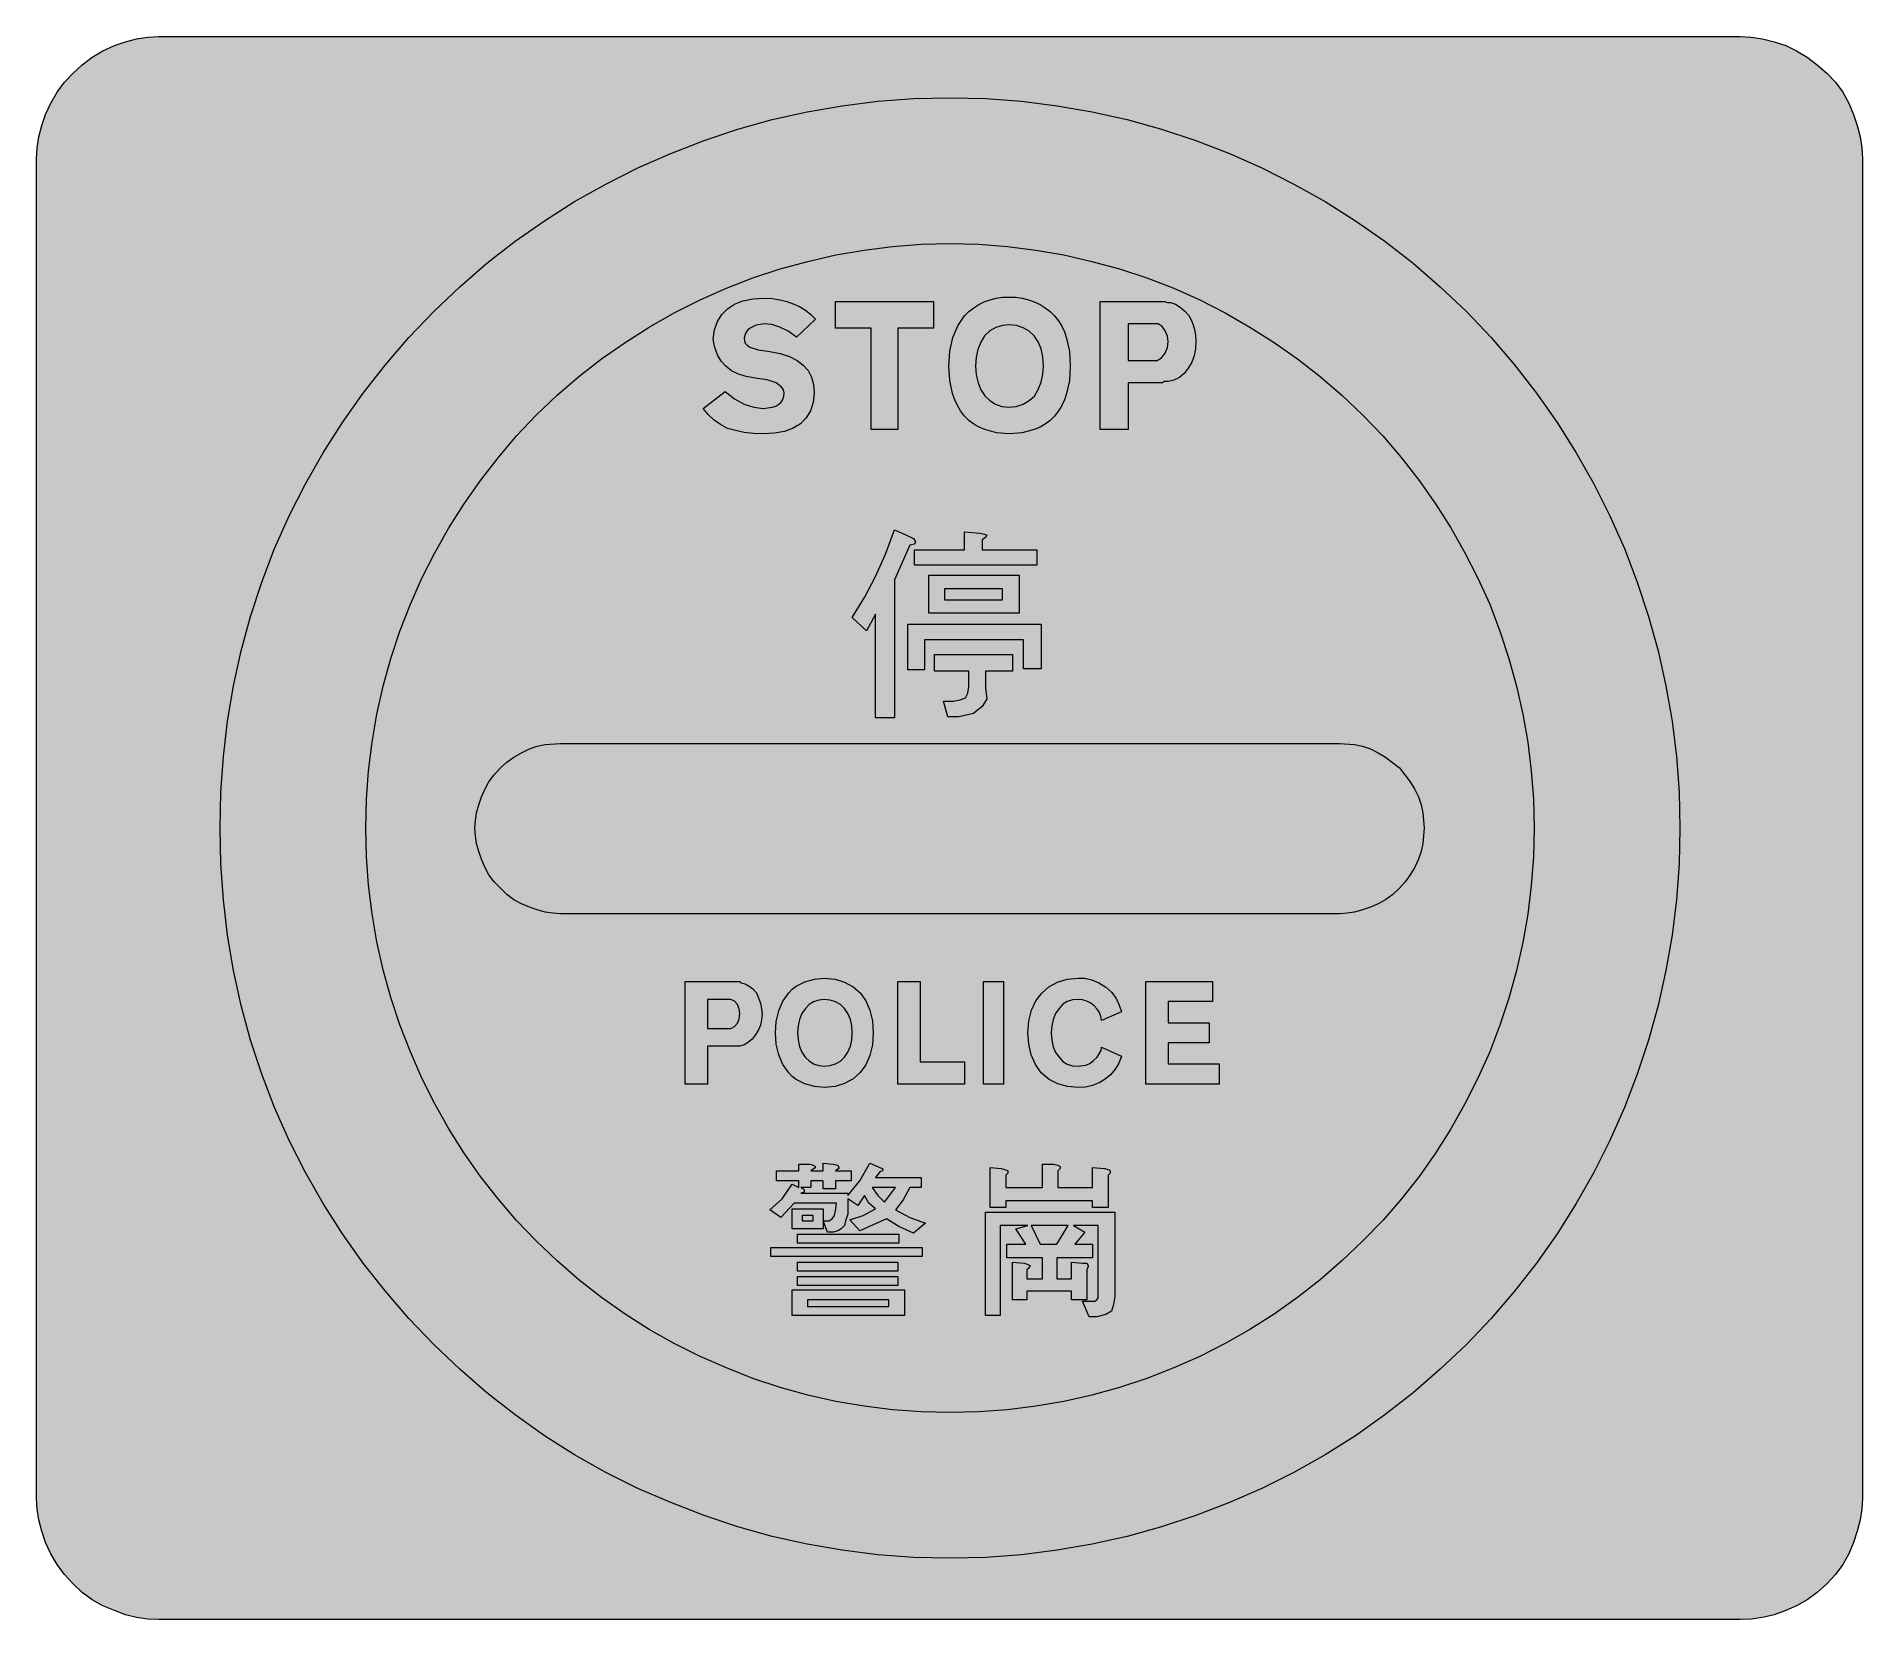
# Model space of a CAD drawing. Header units: metres. Extents: x 137 to 433, y 8 to 264.
import ezdxf

# ---------------------------------------------------------------- set-up
doc = ezdxf.new("R2010")
doc.units = ezdxf.units.M
for name, color, linetype, true_color in [('FILL_BLACK_000000', 7, 'Continuous', 0x000000), ('FILL_RED_FF0000', 7, 'Continuous', 0xff0000), ('FILL_WHITE_FFFFFF', 7, 'Continuous', 0xffffff), ('FILL_YELLOW_FFFF00', 7, 'Continuous', 0xffff00)]:
    doc.layers.add(name, color=color, linetype=linetype, true_color=true_color)

msp = doc.modelspace()

# ---------------------------------------------------------------- hatches: boundary and pattern name
at = {"layer": 'FILL_BLACK_000000', "true_color": 0x000000}
h = msp.add_hatch(color=7, dxfattribs=at)
h.dxf.hatch_style = 1
h.paths.add_polyline_path([(251.68, 214.7), (251.82, 214.31), (252.1, 213.96), (252.54, 213.66), (253.89, 213.23), (255.78, 212.94), (257.48, 212.6), (258.96, 212.13), (260.19, 211.51), (261.2, 210.76), (261.98, 209.86), (262.54, 208.81), (262.87, 207.62), (262.98, 206.28), (262.79, 204.7), (262.34, 203.34), (261.66, 202.2), (260.73, 201.26), (259.57, 200.54), (258.17, 200.03), (256.55, 199.72), (254.7, 199.62), (253.12, 199.68), (251.62, 199.87), (250.22, 200.15), (248.94, 200.52), (247.79, 201.13), (246.76, 201.87), (245.83, 202.75), (244.98, 203.76), (248.58, 206.46), (250.09, 205.28), (251.64, 204.44), (253.19, 203.93), (254.7, 203.76), (256.15, 203.93), (256.73, 204.13), (257.22, 204.41), (257.61, 204.77), (257.89, 205.2), (258.06, 205.71), (258.12, 206.28), (257.99, 206.73), (257.72, 207.15), (257.32, 207.53), (256.79, 207.86), (255.36, 208.36), (253.44, 208.62), (251.98, 208.89), (250.7, 209.3), (249.6, 209.85), (248.67, 210.56), (247.91, 211.41), (247.31, 212.42), (246.88, 213.59), (246.6, 214.92), (246.85, 216.45), (247.31, 217.78), (248, 218.93), (248.92, 219.87), (250.06, 220.61), (251.43, 221.15), (253.04, 221.47), (254.88, 221.58), (256.19, 221.52), (257.42, 221.33), (258.55, 221.05), (259.56, 220.68), (260.6, 220.21), (261.56, 219.62), (262.42, 218.93), (263.16, 218.16), (260.1, 215.28), (258.75, 216.23), (257.42, 216.9), (256.13, 217.31), (254.88, 217.44), (253.56, 217.2), (252.58, 216.74), (252.22, 216.43), (251.94, 216.05), (251.75, 215.61), (251.64, 215.1), (251.68, 214.7)])
h = msp.add_hatch(color=7, dxfattribs=at)
h.dxf.hatch_style = 1
h.paths.add_polyline_path([(296.59, 221.56), (297.61, 221.31), (298.57, 220.97), (299.49, 220.54), (300.35, 220.01), (301.14, 219.4), (301.86, 218.7), (302.49, 217.92), (303.01, 217.05), (303.45, 216.12), (303.79, 215.12), (304.24, 212.95), (304.38, 210.6), (304.24, 208.27), (303.79, 206.15), (303.45, 205.16), (303.01, 204.22), (302.49, 203.34), (301.86, 202.5), (301.14, 201.81), (300.35, 201.21), (299.49, 200.72), (298.57, 200.32), (296.59, 199.79), (294.48, 199.62), (292.47, 199.79), (290.54, 200.32), (289.64, 200.72), (288.78, 201.21), (288, 201.81), (287.28, 202.5), (286.65, 203.34), (286.13, 204.22), (285.69, 205.16), (285.34, 206.15), (284.9, 208.27), (284.76, 210.6), (284.93, 213.03), (285.41, 215.19), (286.2, 217.08), (287.28, 218.7), (287.99, 219.4), (288.76, 220.01), (289.59, 220.54), (290.47, 220.97), (291.41, 221.31), (292.39, 221.56), (293.42, 221.71), (294.48, 221.76), (295.55, 221.71), (296.59, 221.56)])
h.paths.add_polyline_path([(299.67, 213.39), (299.2, 214.53), (298.55, 215.48), (297.75, 216.24), (296.79, 216.8), (295.7, 217.14), (294.48, 217.26), (293.41, 217.16), (292.36, 216.83), (291.39, 216.27), (290.52, 215.46), (289.92, 214.45), (289.46, 213.3), (289.18, 212.02), (289.08, 210.6), (289.18, 209.18), (289.47, 207.89), (289.93, 206.75), (290.56, 205.79), (291.35, 205), (292.27, 204.42), (293.32, 204.06), (294.48, 203.94), (295.66, 204.07), (296.75, 204.44), (297.75, 205), (298.62, 205.74), (299.22, 206.78), (299.68, 207.97), (299.96, 209.26), (300.06, 210.6), (299.96, 212.07), (299.67, 213.39)], flags=16)
h = msp.add_hatch(color=7, dxfattribs=at)
h.dxf.hatch_style = 1
h.paths.add_polyline_path([(276.48, 200.34), (272.16, 200.34), (272.16, 216.72), (266.4, 216.72), (266.4, 221.04), (282.24, 221.04), (282.24, 216.72), (276.48, 216.72), (276.48, 200.34)])
h = msp.add_hatch(color=7, dxfattribs=at)
h.dxf.hatch_style = 1
h.paths.add_polyline_path([(322.18, 220.12), (322.93, 219.47), (323.64, 218.7), (324.11, 217.72), (324.45, 216.7), (324.65, 215.64), (324.72, 214.56), (324.65, 213.38), (324.43, 212.26), (324.04, 211.22), (323.46, 210.24), (322.83, 209.4), (322.04, 208.75), (321.16, 208.32), (320.22, 208.08), (320.04, 208.08), (319.5, 208.08), (319.32, 207.9), (313.74, 207.9), (313.74, 200.34), (309.24, 200.34), (309.24, 221.04), (319.68, 221.04), (320.04, 220.88), (320.4, 220.86), (320.58, 220.86), (321.39, 220.6), (322.18, 220.12)])
h.paths.add_polyline_path([(318.06, 211.5), (318.42, 211.5), (319.16, 211.95), (319.72, 212.69), (320.09, 213.6), (320.22, 214.56), (320.09, 215.41), (319.75, 216.27), (319.23, 216.99), (318.6, 217.44), (318.42, 217.44), (313.74, 217.44), (313.74, 211.5), (318.06, 211.5)], flags=16)
h = msp.add_hatch(color=7, dxfattribs=at)
h.dxf.hatch_style = 1
h.paths.add_polyline_path([(279, 182.7), (279.36, 182.16), (279.18, 181.8), (278.46, 181.62), (275.94, 176.04), (275.94, 153.72), (272.88, 153.72), (272.88, 170.46), (271.44, 167.76), (269.1, 169.92), (271.08, 173.16), (272.88, 176.58), (274.5, 180.18), (275.94, 184.14), (277.92, 183.24), (279, 182.7)])
h = msp.add_hatch(color=7, dxfattribs=at)
h.dxf.hatch_style = 1
h.paths.add_polyline_path([(289.8, 183.6), (290.52, 183.42), (290.88, 183.24), (290.7, 182.88), (290.16, 182.52), (290.16, 180.9), (298.98, 180.9), (298.98, 178.38), (279.18, 178.38), (279.18, 180.9), (287.28, 180.9), (287.28, 183.78), (289.8, 183.6)])
h = msp.add_hatch(color=7, dxfattribs=at)
h.dxf.hatch_style = 1
h.paths.add_polyline_path([(296.1, 170.64), (281.52, 170.64), (281.52, 176.76), (296.1, 176.76), (296.1, 170.64)])
h.paths.add_polyline_path([(293.4, 174.6), (284.04, 174.6), (284.04, 172.8), (293.4, 172.8), (293.4, 174.6)], flags=16)
h = msp.add_hatch(color=7, dxfattribs=at)
h.dxf.hatch_style = 1
h.paths.add_polyline_path([(299.7, 168.84), (299.7, 161.64), (296.82, 161.64), (296.82, 166.32), (280.8, 166.32), (280.8, 161.46), (278.1, 161.46), (278.1, 168.84), (299.7, 168.84)])
h = msp.add_hatch(color=7, dxfattribs=at)
h.dxf.hatch_style = 1
h.paths.add_polyline_path([(295.02, 163.98), (295.02, 161.28), (290.7, 161.28), (290.7, 158.58), (290.88, 156.78), (290.16, 155.52), (288.72, 154.44), (286.38, 153.9), (284.58, 153.9), (283.86, 156.42), (285.48, 156.42), (286.56, 156.6), (287.46, 156.96), (287.82, 157.68), (288, 158.76), (288, 161.28), (282.42, 161.28), (282.42, 163.98), (295.02, 163.98)])
h = msp.add_hatch(color=7, dxfattribs=at)
h.dxf.hatch_style = 1
h.paths.add_polyline_path([(220.7, 122.11), (219.42, 122.31), (218.14, 122.65), (216.9, 123.12), (215.59, 123.62), (214.36, 124.31), (213.23, 125.17), (212.22, 126.18), (211.21, 127.19), (210.35, 128.32), (209.66, 129.55), (209.16, 130.86), (208.69, 132.1), (208.35, 133.38), (208.15, 134.66), (208.08, 135.9), (208.15, 137.12), (208.35, 138.35), (208.69, 139.62), (209.16, 140.94), (209.66, 142.15), (210.35, 143.35), (211.21, 144.51), (212.22, 145.62), (213.23, 146.53), (214.36, 147.35), (215.59, 148.08), (216.9, 148.68), (218.14, 149.12), (219.42, 149.4), (221.94, 149.58), (347.94, 149.58), (350.39, 149.4), (351.66, 149.12), (352.98, 148.68), (354.19, 148.08), (355.39, 147.35), (357.66, 145.62), (359.39, 143.35), (360.12, 142.15), (360.72, 140.94), (361.16, 139.62), (361.44, 138.35), (361.62, 135.9), (361.44, 133.38), (361.16, 132.1), (360.72, 130.86), (360.12, 129.55), (359.39, 128.32), (358.57, 127.19), (357.66, 126.18), (356.55, 125.17), (355.39, 124.31), (354.19, 123.62), (352.98, 123.12), (351.66, 122.65), (350.39, 122.31), (349.16, 122.11), (347.94, 122.04), (221.94, 122.04), (220.7, 122.11)])
h = msp.add_hatch(color=7, dxfattribs=at)
h.dxf.hatch_style = 1
h.paths.add_polyline_path([(252.43, 110.34), (253.05, 109.87), (253.62, 109.26), (254.27, 107.55), (254.46, 106.68), (254.52, 105.84), (254.45, 104.9), (254.25, 104), (253.91, 103.16), (253.44, 102.42), (252.94, 101.78), (252.31, 101.25), (251.62, 100.85), (250.92, 100.62), (250.74, 100.62), (245.7, 100.62), (245.7, 94.5), (242.1, 94.5), (242.1, 111.06), (250.38, 111.06), (250.92, 111.06), (251.1, 110.88), (251.77, 110.68), (252.43, 110.34)])
h.paths.add_polyline_path([(249.12, 103.5), (249.48, 103.5), (250.08, 103.79), (250.54, 104.33), (250.82, 105.04), (250.92, 105.84), (250.82, 106.64), (250.54, 107.35), (250.08, 107.89), (249.48, 108.18), (249.41, 108.18), (249.3, 108.18), (245.7, 108.18), (245.7, 103.5), (249.12, 103.5)], flags=16)
h = msp.add_hatch(color=7, dxfattribs=at)
h.dxf.hatch_style = 1
h.paths.add_polyline_path([(267.89, 110.98), (269.24, 110.23), (270.38, 109.22), (271.3, 107.94), (271.97, 106.44), (272.38, 104.71), (272.52, 102.78), (272.38, 100.85), (271.97, 99.12), (271.3, 97.62), (270.38, 96.35), (269.24, 95.33), (267.89, 94.58), (266.34, 94.12), (264.6, 93.96), (262.99, 94.1), (261.45, 94.52), (260.04, 95.25), (259.41, 95.73), (258.84, 96.3), (257.89, 97.64), (257.22, 99.2), (256.81, 100.93), (256.68, 102.78), (256.81, 104.63), (257.22, 106.36), (257.89, 107.92), (258.84, 109.26), (259.41, 109.83), (260.04, 110.31), (261.45, 111.04), (262.99, 111.46), (264.6, 111.6), (266.34, 111.44), (267.89, 110.98)])
h.paths.add_polyline_path([(268.81, 104.96), (268.42, 105.89), (267.84, 106.74), (267.21, 107.34), (266.42, 107.8), (265.54, 108.08), (264.6, 108.18), (263.69, 108.08), (262.87, 107.8), (262.14, 107.34), (261.54, 106.74), (260.96, 105.89), (260.57, 104.96), (260.35, 103.93), (260.28, 102.78), (260.36, 101.62), (260.6, 100.57), (260.98, 99.65), (261.49, 98.87), (262.13, 98.23), (262.86, 97.77), (263.69, 97.48), (264.6, 97.38), (265.54, 97.48), (266.42, 97.76), (267.21, 98.22), (267.84, 98.82), (268.42, 99.67), (268.81, 100.6), (269.03, 101.63), (269.1, 102.78), (269.03, 103.93), (268.81, 104.96)], flags=16)
h = msp.add_hatch(color=7, dxfattribs=at)
h.dxf.hatch_style = 1
h.paths.add_polyline_path([(280.08, 98.1), (287.28, 98.1), (287.28, 94.5), (276.48, 94.5), (276.48, 111.06), (280.08, 111.06), (280.08, 98.1)])
h = msp.add_hatch(color=7, dxfattribs=at)
h.dxf.hatch_style = 1
h.paths.add_polyline_path([(293.58, 111.06), (293.58, 94.5), (290.34, 94.5), (290.34, 111.06), (293.58, 111.06)])
h = msp.add_hatch(color=7, dxfattribs=at)
h.dxf.hatch_style = 1
h.paths.add_polyline_path([(312.23, 97.9), (311.64, 96.9), (310.9, 96.01), (310.03, 95.27), (309.05, 94.67), (307.98, 94.24), (306.83, 94), (305.64, 93.96), (303.95, 94.1), (302.4, 94.52), (300.98, 95.25), (299.7, 96.3), (298.75, 97.64), (298.08, 99.2), (297.67, 100.93), (297.54, 102.78), (297.69, 104.71), (298.12, 106.44), (298.82, 107.94), (299.77, 109.21), (300.94, 110.23), (302.32, 110.98), (303.9, 111.44), (305.64, 111.6), (306.75, 111.6), (307.89, 111.35), (309.03, 110.87), (310.14, 110.16), (311.09, 109.29), (311.8, 108.32), (312.32, 107.27), (312.66, 106.2), (309.42, 104.76), (309.34, 105.42), (309.11, 106.05), (308.75, 106.63), (308.27, 107.15), (307.71, 107.57), (307.07, 107.9), (306.37, 108.11), (305.64, 108.18), (304.73, 108.11), (303.91, 107.87), (303.18, 107.42), (302.58, 106.74), (302, 105.89), (301.61, 104.96), (301.39, 103.93), (301.32, 102.78), (301.39, 101.6), (301.61, 100.53), (302, 99.59), (302.58, 98.82), (303.18, 98.14), (303.91, 97.7), (304.73, 97.45), (305.64, 97.38), (306.9, 97.56), (307.56, 97.84), (308.16, 98.28), (308.74, 98.82), (309.06, 99.36), (309.37, 99.9), (309.42, 100.44), (312.66, 99), (312.23, 97.9)])
h = msp.add_hatch(color=7, dxfattribs=at)
h.dxf.hatch_style = 1
h.paths.add_polyline_path([(320.22, 97.74), (328.5, 97.74), (328.5, 94.5), (316.62, 94.5), (316.62, 111.06), (327.42, 111.06), (327.42, 107.82), (320.22, 107.82), (320.22, 104.4), (326.88, 104.4), (326.88, 101.16), (320.22, 101.16), (320.22, 97.74)])
h = msp.add_hatch(color=7, dxfattribs=at)
h.dxf.hatch_style = 1
h.paths.add_polyline_path([(260.46, 81.54), (262.26, 81.54), (262.8, 81.36), (263.16, 81.18), (262.98, 80.82), (262.44, 80.46), (264.42, 80.46), (264.42, 81.72), (266.04, 81.54), (266.76, 81.36), (266.94, 81), (266.94, 80.82), (266.4, 80.46), (268.92, 80.46), (268.92, 78.84), (266.4, 78.84), (266.4, 77.58), (264.42, 77.58), (264.42, 78.84), (262.44, 78.84), (262.44, 77.76), (260.82, 77.76), (261.18, 77.58), (261.36, 77.4), (261.36, 77.04), (260.82, 76.86), (268.38, 76.86), (268.38, 76.5), (270.36, 78.84), (271.98, 81.72), (273.6, 81), (273.96, 80.82), (274.14, 80.64), (273.96, 80.46), (273.6, 80.28), (272.88, 79.38), (280.26, 79.38), (280.26, 77.76), (278.46, 77.76), (277.38, 75.78), (276.12, 74.16), (278.46, 72.9), (280.98, 72), (279, 70.38), (276.66, 71.46), (274.68, 72.72), (270.36, 70.74), (268.74, 72.54), (270.9, 73.26), (272.88, 74.34), (271.8, 75.24), (271.08, 76.5), (270, 74.88), (268.38, 75.96), (268.38, 73.44), (268.02, 72.36), (267.84, 71.64), (267.3, 71.1), (266.76, 70.74), (266.04, 70.56), (265.14, 70.56), (264.42, 72.36), (265.32, 72.36), (265.86, 72.72), (266.22, 73.26), (266.4, 73.98), (266.58, 75.24), (259.74, 75.24), (257.58, 72.9), (255.78, 74.16), (257.76, 75.96), (259.38, 78.3), (260.46, 77.76), (260.46, 78.84), (256.86, 78.84), (256.86, 80.46), (260.46, 80.46), (260.46, 81.54)])
h.paths.add_polyline_path([(274.32, 75.42), (276.12, 77.76), (272.34, 77.76), (273.24, 76.5), (274.32, 75.42)], flags=16)
h = msp.add_hatch(color=7, dxfattribs=at)
h.dxf.hatch_style = 1
h.paths.add_polyline_path([(291.42, 81), (293.22, 80.82), (293.94, 80.64), (294.3, 80.46), (294.3, 80.1), (293.94, 79.74), (293.94, 77.76), (299.88, 77.76), (299.88, 81.54), (301.68, 81.54), (302.4, 81.36), (302.76, 81.18), (302.76, 80.82), (302.4, 80.46), (302.4, 77.76), (307.98, 77.76), (307.98, 81), (309.96, 80.82), (310.68, 80.64), (310.86, 80.46), (310.86, 80.1), (310.5, 79.74), (310.5, 74.52), (307.98, 74.52), (307.98, 75.6), (293.94, 75.6), (293.94, 74.52), (291.42, 74.52), (291.42, 81)])
h = msp.add_hatch(color=7, dxfattribs=at)
h.dxf.hatch_style = 1
h.paths.add_polyline_path([(264.42, 71.1), (259.38, 71.1), (259.38, 74.34), (264.42, 74.34), (264.42, 71.1)])
h.paths.add_polyline_path([(262.8, 73.26), (261, 73.26), (261, 72.36), (262.8, 72.36), (262.8, 73.26)], flags=16)
h = msp.add_hatch(color=7, dxfattribs=at)
h.dxf.hatch_style = 1
h.paths.add_polyline_path([(311.58, 73.8), (311.58, 60.12), (311.4, 58.86), (311.04, 57.78), (310.14, 57.24), (308.7, 56.88), (307.44, 56.88), (306.36, 59.4), (308.34, 59.4), (308.7, 59.58), (308.88, 59.94), (308.88, 71.64), (304.92, 71.64), (306.72, 70.56), (305.1, 68.58), (307.98, 68.58), (307.98, 66.42), (302.22, 66.42), (302.22, 63), (304.56, 63), (304.56, 65.7), (306.36, 65.52), (307.08, 65.52), (307.26, 65.16), (307.26, 64.98), (307.08, 64.44), (307.08, 59.58), (304.56, 59.58), (304.56, 61.02), (297.36, 61.02), (297.36, 59.58), (295.02, 59.58), (295.02, 65.7), (297, 65.52), (297.54, 65.34), (297.9, 65.16), (297.72, 64.8), (297.36, 64.44), (297.36, 63), (299.88, 63), (299.88, 66.42), (294.12, 66.42), (294.12, 68.58), (297.18, 68.58), (295.56, 71.1), (297.54, 71.64), (293.04, 71.64), (293.04, 57.06), (290.7, 57.06), (290.7, 73.8), (311.58, 73.8)])
h.paths.add_polyline_path([(302.22, 68.58), (304.02, 71.64), (298.08, 71.64), (299.52, 68.58), (302.22, 68.58)], flags=16)
h = msp.add_hatch(color=7, dxfattribs=at)
h.dxf.hatch_style = 1
h.paths.add_polyline_path([(280.44, 68.04), (280.44, 66.6), (255.96, 66.6), (255.96, 68.04), (280.44, 68.04)])
h = msp.add_hatch(color=7, dxfattribs=at)
h.dxf.hatch_style = 1
h.paths.add_polyline_path([(276.66, 70.2), (276.66, 68.76), (260.28, 68.76), (260.28, 70.2), (276.66, 70.2)])
h = msp.add_hatch(color=7, dxfattribs=at)
h.dxf.hatch_style = 1
h.paths.add_polyline_path([(276.48, 65.7), (276.48, 64.26), (260.28, 64.26), (260.28, 65.7), (276.48, 65.7)])
h = msp.add_hatch(color=7, dxfattribs=at)
h.dxf.hatch_style = 1
h.paths.add_polyline_path([(276.48, 63.36), (276.48, 61.92), (260.28, 61.92), (260.28, 63.36), (276.48, 63.36)])
h = msp.add_hatch(color=7, dxfattribs=at)
h.dxf.hatch_style = 1
h.paths.add_polyline_path([(277.56, 57.06), (259.38, 57.06), (259.38, 61.2), (277.56, 61.2), (277.56, 57.06)])
h.paths.add_polyline_path([(275.04, 59.58), (261.9, 59.58), (261.9, 58.5), (275.04, 58.5), (275.04, 59.58)], flags=16)
at = {"layer": 'FILL_RED_FF0000', "true_color": 0xff0000}
h = msp.add_hatch(color=7, dxfattribs=at)
h.dxf.hatch_style = 1
h.paths.add_polyline_path([(402.88, 130.1), (402.45, 124.31), (401.74, 118.55), (400.75, 112.84), (399.48, 107.18), (397.93, 101.6), (396.11, 96.11), (394.02, 90.72), (391.67, 85.39), (389.06, 80.2), (386.22, 75.16), (383.13, 70.27), (379.81, 65.54), (376.25, 60.98), (372.47, 56.59), (368.46, 52.38), (364.24, 48.37), (359.84, 44.56), (355.25, 40.99), (350.51, 37.64), (345.6, 34.54), (340.57, 31.7), (335.4, 29.12), (330.12, 26.82), (324.68, 24.73), (319.16, 22.91), (313.58, 21.36), (307.93, 20.09), (302.24, 19.1), (296.51, 18.39), (290.74, 17.96), (284.94, 17.82), (279.09, 17.96), (273.27, 18.39), (267.51, 19.1), (261.81, 20.09), (256.18, 21.36), (250.62, 22.91), (245.14, 24.73), (239.76, 26.82), (234.43, 29.12), (229.24, 31.7), (224.2, 34.54), (219.31, 37.64), (214.58, 40.99), (210.02, 44.56), (205.63, 48.37), (201.42, 52.38), (197.41, 56.59), (193.6, 60.98), (190.02, 65.54), (186.66, 70.27), (183.54, 75.16), (180.66, 80.2), (178.04, 85.39), (175.68, 90.72), (173.6, 96.11), (171.8, 101.6), (170.28, 107.18), (169.04, 112.84), (168.08, 118.55), (167.4, 124.31), (167, 130.1), (166.86, 135.9), (167, 141.7), (167.4, 147.47), (168.08, 153.2), (169.04, 158.9), (170.28, 164.54), (171.8, 170.12), (173.6, 175.64), (175.68, 181.08), (178.04, 186.36), (180.66, 191.53), (183.54, 196.56), (186.66, 201.47), (190.02, 206.21), (193.6, 210.8), (197.41, 215.2), (201.42, 219.42), (205.63, 223.43), (210.02, 227.21), (214.58, 230.77), (219.31, 234.09), (224.2, 237.18), (229.24, 240.02), (234.43, 242.63), (239.76, 244.98), (245.14, 247.07), (250.62, 248.89), (256.18, 250.44), (261.81, 251.71), (267.51, 252.7), (273.27, 253.41), (279.09, 253.84), (284.94, 253.98), (290.74, 253.84), (296.51, 253.41), (302.24, 252.7), (307.93, 251.71), (313.58, 250.44), (319.16, 248.89), (324.68, 247.07), (330.12, 244.98), (335.4, 242.63), (340.57, 240.02), (345.6, 237.18), (350.51, 234.09), (355.25, 230.77), (359.84, 227.21), (364.24, 223.43), (368.46, 219.42), (372.47, 215.2), (376.25, 210.8), (379.81, 206.21), (383.13, 201.47), (386.22, 196.56), (389.06, 191.53), (391.67, 186.36), (394.02, 181.08), (396.11, 175.64), (397.93, 170.12), (399.48, 164.54), (400.75, 158.9), (401.74, 153.2), (402.45, 147.47), (402.88, 141.7), (403.02, 135.9), (402.88, 130.1)])
at = {"layer": 'FILL_WHITE_FFFFFF', "true_color": 0xffffff}
h = msp.add_hatch(color=7, dxfattribs=at)
h.dxf.hatch_style = 1
h.paths.add_polyline_path([(379.32, 131.24), (378.97, 126.6), (378.4, 121.98), (377.6, 117.41), (376.57, 112.88), (375.34, 108.41), (373.89, 104.02), (372.24, 99.72), (370.32, 95.45), (368.22, 91.29), (365.94, 87.25), (363.47, 83.34), (360.81, 79.56), (357.96, 75.93), (354.93, 72.44), (351.72, 69.12), (348.34, 65.9), (344.81, 62.85), (341.15, 59.99), (337.37, 57.31), (333.46, 54.82), (329.45, 52.54), (325.33, 50.46), (321.12, 48.6), (316.77, 46.9), (312.35, 45.42), (307.88, 44.19), (303.37, 43.18), (298.81, 42.4), (294.21, 41.84), (289.59, 41.51), (284.94, 41.4), (280.28, 41.51), (275.64, 41.84), (271.02, 42.4), (266.45, 43.18), (261.92, 44.19), (257.45, 45.42), (253.06, 46.9), (248.76, 48.6), (244.49, 50.46), (240.33, 52.54), (236.28, 54.82), (232.36, 57.31), (228.56, 59.99), (224.89, 62.85), (221.36, 65.9), (217.98, 69.12), (214.82, 72.44), (211.82, 75.93), (208.98, 79.56), (206.33, 83.34), (203.85, 87.25), (201.58, 91.29), (199.5, 95.45), (197.64, 99.72), (195.94, 104.07), (194.46, 108.49), (193.23, 112.96), (192.22, 117.47), (191.44, 122.03), (190.88, 126.63), (190.55, 131.25), (190.44, 135.9), (190.55, 140.55), (190.88, 145.17), (191.44, 149.77), (192.22, 154.33), (193.23, 158.84), (194.46, 163.31), (195.94, 167.73), (197.64, 172.08), (199.5, 176.29), (201.58, 180.41), (203.85, 184.42), (206.33, 188.33), (208.98, 192.11), (211.82, 195.77), (214.82, 199.3), (217.98, 202.68), (221.36, 205.89), (224.89, 208.92), (228.56, 211.77), (232.36, 214.43), (236.28, 216.9), (240.33, 219.18), (244.49, 221.28), (248.76, 223.2), (253.06, 224.85), (257.45, 226.3), (261.92, 227.53), (266.45, 228.56), (271.02, 229.36), (275.64, 229.93), (280.28, 230.28), (284.94, 230.4), (289.59, 230.28), (294.21, 229.93), (298.81, 229.36), (303.37, 228.56), (307.88, 227.53), (312.35, 226.3), (316.77, 224.85), (321.12, 223.2), (325.33, 221.28), (329.45, 219.18), (333.46, 216.9), (337.37, 214.43), (341.15, 211.77), (344.81, 208.92), (348.34, 205.89), (351.72, 202.68), (354.93, 199.3), (357.96, 195.77), (360.81, 192.11), (363.47, 188.33), (365.94, 184.42), (368.22, 180.41), (370.32, 176.29), (372.24, 172.08), (373.89, 167.73), (375.34, 163.31), (376.57, 158.84), (377.6, 154.33), (378.4, 149.77), (378.97, 145.17), (379.32, 140.55), (379.44, 135.9), (379.32, 131.24)])
at = {"layer": 'FILL_YELLOW_FFFF00', "true_color": 0xffff00}
h = msp.add_hatch(color=7, dxfattribs=at)
h.dxf.hatch_style = 1
h.paths.add_polyline_path([(155.18, 7.99), (153.36, 8.24), (151.54, 8.68), (149.76, 9.36), (147.91, 10.14), (146.16, 11.12), (144.55, 12.3), (143.1, 13.68), (141.71, 15.2), (140.51, 16.81), (139.48, 18.51), (138.6, 20.34), (138, 22.2), (137.54, 24.01), (137.26, 25.78), (137.16, 27.54), (137.16, 244.08), (137.26, 245.86), (137.54, 247.68), (138, 249.5), (138.6, 251.28), (139.48, 253.13), (140.51, 254.88), (141.71, 256.49), (143.1, 257.94), (144.55, 259.33), (146.16, 260.53), (147.91, 261.56), (149.76, 262.44), (151.54, 263.04), (153.36, 263.5), (155.18, 263.78), (156.96, 263.88), (412.74, 263.88), (414.53, 263.78), (416.36, 263.5), (418.23, 263.04), (420.12, 262.44), (421.87, 261.56), (423.59, 260.53), (425.23, 259.33), (426.78, 257.94), (428.16, 256.49), (429.35, 254.88), (430.32, 253.13), (431.1, 251.28), (431.7, 249.5), (432.16, 247.68), (432.44, 245.86), (432.54, 244.08), (432.54, 27.54), (432.44, 25.78), (432.16, 24.01), (431.7, 22.2), (431.1, 20.34), (430.32, 18.51), (429.35, 16.81), (428.16, 15.2), (426.78, 13.68), (425.23, 12.3), (423.59, 11.12), (421.87, 10.14), (420.12, 9.36), (418.23, 8.68), (416.36, 8.24), (414.53, 7.99), (412.74, 7.92), (156.96, 7.92), (155.18, 7.99)])

# ---------------------------------------------------------------- linework, layer by layer
at = {"layer": 'FILL_BLACK_000000', "lineweight": 0, "true_color": 0x000000}
for points in [[(251.68, 214.7), (251.82, 214.31), (252.1, 213.96), (252.54, 213.66), (253.89, 213.23), (255.78, 212.94), (257.48, 212.6), (258.96, 212.13), (260.19, 211.51), (261.2, 210.76), (261.98, 209.86), (262.54, 208.81), (262.87, 207.62), (262.98, 206.28), (262.79, 204.7), (262.34, 203.34), (261.66, 202.2), (260.73, 201.26), (259.57, 200.54), (258.17, 200.03), (256.55, 199.72), (254.7, 199.62), (253.12, 199.68), (251.62, 199.87), (250.22, 200.15), (248.94, 200.52), (247.79, 201.13), (246.76, 201.87), (245.83, 202.75), (244.98, 203.76), (248.58, 206.46), (250.09, 205.28), (251.64, 204.44), (253.19, 203.93), (254.7, 203.76), (256.15, 203.93), (256.73, 204.13), (257.22, 204.41), (257.61, 204.77), (257.89, 205.2), (258.06, 205.71), (258.12, 206.28), (257.99, 206.73), (257.72, 207.15), (257.32, 207.53), (256.79, 207.86), (255.36, 208.36), (253.44, 208.62), (251.98, 208.89), (250.7, 209.3), (249.6, 209.85), (248.67, 210.56), (247.91, 211.41), (247.31, 212.42), (246.88, 213.59), (246.6, 214.92), (246.85, 216.45), (247.31, 217.78), (248, 218.93), (248.92, 219.87), (250.06, 220.61), (251.43, 221.15), (253.04, 221.47), (254.88, 221.58), (256.19, 221.52), (257.42, 221.33), (258.55, 221.05), (259.56, 220.68), (260.6, 220.21), (261.56, 219.62), (262.42, 218.93), (263.16, 218.16), (260.1, 215.28), (258.75, 216.23), (257.42, 216.9), (256.13, 217.31), (254.88, 217.44), (253.56, 217.2), (252.58, 216.74), (252.22, 216.43), (251.94, 216.05), (251.75, 215.61), (251.64, 215.1)], [(296.59, 221.56), (297.61, 221.31), (298.57, 220.97), (299.49, 220.54), (300.35, 220.01), (301.14, 219.4), (301.86, 218.7), (302.49, 217.92), (303.01, 217.05), (303.45, 216.12), (303.79, 215.12), (304.24, 212.95), (304.38, 210.6), (304.24, 208.27), (303.79, 206.15), (303.45, 205.16), (303.01, 204.22), (302.49, 203.34), (301.86, 202.5), (301.14, 201.81), (300.35, 201.21), (299.49, 200.72), (298.57, 200.32), (296.59, 199.79), (294.48, 199.62), (292.47, 199.79), (290.54, 200.32), (289.64, 200.72), (288.78, 201.21), (288, 201.81), (287.28, 202.5), (286.65, 203.34), (286.13, 204.22), (285.69, 205.16), (285.34, 206.15), (284.9, 208.27), (284.76, 210.6), (284.93, 213.03), (285.41, 215.19), (286.2, 217.08), (287.28, 218.7), (287.99, 219.4), (288.76, 220.01), (289.59, 220.54), (290.47, 220.97), (291.41, 221.31), (292.39, 221.56), (293.42, 221.71), (294.48, 221.76), (295.55, 221.71)], [(276.48, 200.34), (272.16, 200.34), (272.16, 216.72), (266.4, 216.72), (266.4, 221.04), (282.24, 221.04), (282.24, 216.72), (276.48, 216.72)], [(322.18, 220.12), (322.93, 219.47), (323.64, 218.7), (324.11, 217.72), (324.45, 216.7), (324.65, 215.64), (324.72, 214.56), (324.65, 213.38), (324.43, 212.26), (324.04, 211.22), (323.46, 210.24), (322.83, 209.4), (322.04, 208.75), (321.16, 208.32), (320.22, 208.08), (320.04, 208.08), (319.5, 208.08), (319.32, 207.9), (313.74, 207.9), (313.74, 200.34), (309.24, 200.34), (309.24, 221.04), (319.68, 221.04), (320.04, 220.88), (320.4, 220.86), (320.58, 220.86), (321.39, 220.6)], [(299.67, 213.39), (299.2, 214.53), (298.55, 215.48), (297.75, 216.24), (296.79, 216.8), (295.7, 217.14), (294.48, 217.26), (293.41, 217.16), (292.36, 216.83), (291.39, 216.27), (290.52, 215.46), (289.92, 214.45), (289.46, 213.3), (289.18, 212.02), (289.08, 210.6), (289.18, 209.18), (289.47, 207.89), (289.93, 206.75), (290.56, 205.79), (291.35, 205), (292.27, 204.42), (293.32, 204.06), (294.48, 203.94), (295.66, 204.07), (296.75, 204.44), (297.75, 205), (298.62, 205.74), (299.22, 206.78), (299.68, 207.97), (299.96, 209.26), (300.06, 210.6), (299.96, 212.07)], [(318.06, 211.5), (318.42, 211.5), (319.16, 211.95), (319.72, 212.69), (320.09, 213.6), (320.22, 214.56), (320.09, 215.41), (319.75, 216.27), (319.23, 216.99), (318.6, 217.44), (318.42, 217.44), (313.74, 217.44), (313.74, 211.5)], [(279, 182.7), (279.36, 182.16), (279.18, 181.8), (278.46, 181.62), (275.94, 176.04), (275.94, 153.72), (272.88, 153.72), (272.88, 170.46), (271.44, 167.76), (269.1, 169.92), (271.08, 173.16), (272.88, 176.58), (274.5, 180.18), (275.94, 184.14), (277.92, 183.24)], [(289.8, 183.6), (290.52, 183.42), (290.88, 183.24), (290.7, 182.88), (290.16, 182.52), (290.16, 180.9), (298.98, 180.9), (298.98, 178.38), (279.18, 178.38), (279.18, 180.9), (287.28, 180.9), (287.28, 183.78)], [(296.1, 170.64), (281.52, 170.64), (281.52, 176.76), (296.1, 176.76)], [(293.4, 174.6), (284.04, 174.6), (284.04, 172.8), (293.4, 172.8)], [(299.7, 168.84), (299.7, 161.64), (296.82, 161.64), (296.82, 166.32), (280.8, 166.32), (280.8, 161.46), (278.1, 161.46), (278.1, 168.84)], [(295.02, 163.98), (295.02, 161.28), (290.7, 161.28), (290.7, 158.58), (290.88, 156.78), (290.16, 155.52), (288.72, 154.44), (286.38, 153.9), (284.58, 153.9), (283.86, 156.42), (285.48, 156.42), (286.56, 156.6), (287.46, 156.96), (287.82, 157.68), (288, 158.76), (288, 161.28), (282.42, 161.28), (282.42, 163.98)], [(220.7, 122.11), (219.42, 122.31), (218.14, 122.65), (216.9, 123.12), (215.59, 123.62), (214.36, 124.31), (213.23, 125.17), (212.22, 126.18), (211.21, 127.19), (210.35, 128.32), (209.66, 129.55), (209.16, 130.86), (208.69, 132.1), (208.35, 133.38), (208.15, 134.66), (208.08, 135.9), (208.15, 137.12), (208.35, 138.35), (208.69, 139.62), (209.16, 140.94), (209.66, 142.15), (210.35, 143.35), (211.21, 144.51), (212.22, 145.62), (213.23, 146.53), (214.36, 147.35), (215.59, 148.08), (216.9, 148.68), (218.14, 149.12), (219.42, 149.4), (221.94, 149.58), (347.94, 149.58), (350.39, 149.4), (351.66, 149.12), (352.98, 148.68), (354.19, 148.08), (355.39, 147.35), (357.66, 145.62), (359.39, 143.35), (360.12, 142.15), (360.72, 140.94), (361.16, 139.62), (361.44, 138.35), (361.62, 135.9), (361.44, 133.38), (361.16, 132.1), (360.72, 130.86), (360.12, 129.55), (359.39, 128.32), (358.57, 127.19), (357.66, 126.18), (356.55, 125.17), (355.39, 124.31), (354.19, 123.62), (352.98, 123.12), (351.66, 122.65), (350.39, 122.31), (349.16, 122.11), (347.94, 122.04), (221.94, 122.04)], [(252.43, 110.34), (253.05, 109.87), (253.62, 109.26), (254.27, 107.55), (254.46, 106.68), (254.52, 105.84), (254.45, 104.9), (254.25, 104), (253.91, 103.16), (253.44, 102.42), (252.94, 101.78), (252.31, 101.25), (251.62, 100.85), (250.92, 100.62), (250.74, 100.62), (245.7, 100.62), (245.7, 94.5), (242.1, 94.5), (242.1, 111.06), (250.38, 111.06), (250.92, 111.06), (251.1, 110.88), (251.77, 110.68)], [(267.89, 110.98), (269.24, 110.23), (270.38, 109.22), (271.3, 107.94), (271.97, 106.44), (272.38, 104.71), (272.52, 102.78), (272.38, 100.85), (271.97, 99.12), (271.3, 97.62), (270.38, 96.35), (269.24, 95.33), (267.89, 94.58), (266.34, 94.12), (264.6, 93.96), (262.99, 94.1), (261.45, 94.52), (260.04, 95.25), (259.41, 95.73), (258.84, 96.3), (257.89, 97.64), (257.22, 99.2), (256.81, 100.93), (256.68, 102.78), (256.81, 104.63), (257.22, 106.36), (257.89, 107.92), (258.84, 109.26), (259.41, 109.83), (260.04, 110.31), (261.45, 111.04), (262.99, 111.46), (264.6, 111.6), (266.34, 111.44)], [(280.08, 98.1), (287.28, 98.1), (287.28, 94.5), (276.48, 94.5), (276.48, 111.06), (280.08, 111.06)], [(293.58, 111.06), (293.58, 94.5), (290.34, 94.5), (290.34, 111.06)], [(312.23, 97.9), (311.64, 96.9), (310.9, 96.01), (310.03, 95.27), (309.05, 94.67), (307.98, 94.24), (306.83, 94), (305.64, 93.96), (303.95, 94.1), (302.4, 94.52), (300.98, 95.25), (299.7, 96.3), (298.75, 97.64), (298.08, 99.2), (297.67, 100.93), (297.54, 102.78), (297.69, 104.71), (298.12, 106.44), (298.82, 107.94), (299.77, 109.21), (300.94, 110.23), (302.32, 110.98), (303.9, 111.44), (305.64, 111.6), (306.75, 111.6), (307.89, 111.35), (309.03, 110.87), (310.14, 110.16), (311.09, 109.29), (311.8, 108.32), (312.32, 107.27), (312.66, 106.2), (309.42, 104.76), (309.34, 105.42), (309.11, 106.05), (308.75, 106.63), (308.27, 107.15), (307.71, 107.57), (307.07, 107.9), (306.37, 108.11), (305.64, 108.18), (304.73, 108.11), (303.91, 107.87), (303.18, 107.42), (302.58, 106.74), (302, 105.89), (301.61, 104.96), (301.39, 103.93), (301.32, 102.78), (301.39, 101.6), (301.61, 100.53), (302, 99.59), (302.58, 98.82), (303.18, 98.14), (303.91, 97.7), (304.73, 97.45), (305.64, 97.38), (306.9, 97.56), (307.56, 97.84), (308.16, 98.28), (308.74, 98.82), (309.06, 99.36), (309.37, 99.9), (309.42, 100.44), (312.66, 99)], [(320.22, 97.74), (328.5, 97.74), (328.5, 94.5), (316.62, 94.5), (316.62, 111.06), (327.42, 111.06), (327.42, 107.82), (320.22, 107.82), (320.22, 104.4), (326.88, 104.4), (326.88, 101.16), (320.22, 101.16)], [(249.12, 103.5), (249.48, 103.5), (250.08, 103.79), (250.54, 104.33), (250.82, 105.04), (250.92, 105.84), (250.82, 106.64), (250.54, 107.35), (250.08, 107.89), (249.48, 108.18), (249.41, 108.18), (249.3, 108.18), (245.7, 108.18), (245.7, 103.5)], [(268.81, 104.96), (268.42, 105.89), (267.84, 106.74), (267.21, 107.34), (266.42, 107.8), (265.54, 108.08), (264.6, 108.18), (263.69, 108.08), (262.87, 107.8), (262.14, 107.34), (261.54, 106.74), (260.96, 105.89), (260.57, 104.96), (260.35, 103.93), (260.28, 102.78), (260.36, 101.62), (260.6, 100.57), (260.98, 99.65), (261.49, 98.87), (262.13, 98.23), (262.86, 97.77), (263.69, 97.48), (264.6, 97.38), (265.54, 97.48), (266.42, 97.76), (267.21, 98.22), (267.84, 98.82), (268.42, 99.67), (268.81, 100.6), (269.03, 101.63), (269.1, 102.78), (269.03, 103.93)], [(260.46, 81.54), (262.26, 81.54), (262.8, 81.36), (263.16, 81.18), (262.98, 80.82), (262.44, 80.46), (264.42, 80.46), (264.42, 81.72), (266.04, 81.54), (266.76, 81.36), (266.94, 81), (266.94, 80.82), (266.4, 80.46), (268.92, 80.46), (268.92, 78.84), (266.4, 78.84), (266.4, 77.58), (264.42, 77.58), (264.42, 78.84), (262.44, 78.84), (262.44, 77.76), (260.82, 77.76), (261.18, 77.58), (261.36, 77.4), (261.36, 77.04), (260.82, 76.86), (268.38, 76.86), (268.38, 76.5), (270.36, 78.84), (271.98, 81.72), (273.6, 81), (273.96, 80.82), (274.14, 80.64), (273.96, 80.46), (273.6, 80.28), (272.88, 79.38), (280.26, 79.38), (280.26, 77.76), (278.46, 77.76), (277.38, 75.78), (276.12, 74.16), (278.46, 72.9), (280.98, 72), (279, 70.38), (276.66, 71.46), (274.68, 72.72), (270.36, 70.74), (268.74, 72.54), (270.9, 73.26), (272.88, 74.34), (271.8, 75.24), (271.08, 76.5), (270, 74.88), (268.38, 75.96), (268.38, 73.44), (268.02, 72.36), (267.84, 71.64), (267.3, 71.1), (266.76, 70.74), (266.04, 70.56), (265.14, 70.56), (264.42, 72.36), (265.32, 72.36), (265.86, 72.72), (266.22, 73.26), (266.4, 73.98), (266.58, 75.24), (259.74, 75.24), (257.58, 72.9), (255.78, 74.16), (257.76, 75.96), (259.38, 78.3), (260.46, 77.76), (260.46, 78.84), (256.86, 78.84), (256.86, 80.46), (260.46, 80.46)], [(291.42, 81), (293.22, 80.82), (293.94, 80.64), (294.3, 80.46), (294.3, 80.1), (293.94, 79.74), (293.94, 77.76), (299.88, 77.76), (299.88, 81.54), (301.68, 81.54), (302.4, 81.36), (302.76, 81.18), (302.76, 80.82), (302.4, 80.46), (302.4, 77.76), (307.98, 77.76), (307.98, 81), (309.96, 80.82), (310.68, 80.64), (310.86, 80.46), (310.86, 80.1), (310.5, 79.74), (310.5, 74.52), (307.98, 74.52), (307.98, 75.6), (293.94, 75.6), (293.94, 74.52), (291.42, 74.52)], [(274.32, 75.42), (276.12, 77.76), (272.34, 77.76), (273.24, 76.5)], [(264.42, 71.1), (259.38, 71.1), (259.38, 74.34), (264.42, 74.34)], [(262.8, 73.26), (261, 73.26), (261, 72.36), (262.8, 72.36)], [(311.58, 73.8), (311.58, 60.12), (311.4, 58.86), (311.04, 57.78), (310.14, 57.24), (308.7, 56.88), (307.44, 56.88), (306.36, 59.4), (308.34, 59.4), (308.7, 59.58), (308.88, 59.94), (308.88, 71.64), (304.92, 71.64), (306.72, 70.56), (305.1, 68.58), (307.98, 68.58), (307.98, 66.42), (302.22, 66.42), (302.22, 63), (304.56, 63), (304.56, 65.7), (306.36, 65.52), (307.08, 65.52), (307.26, 65.16), (307.26, 64.98), (307.08, 64.44), (307.08, 59.58), (304.56, 59.58), (304.56, 61.02), (297.36, 61.02), (297.36, 59.58), (295.02, 59.58), (295.02, 65.7), (297, 65.52), (297.54, 65.34), (297.9, 65.16), (297.72, 64.8), (297.36, 64.44), (297.36, 63), (299.88, 63), (299.88, 66.42), (294.12, 66.42), (294.12, 68.58), (297.18, 68.58), (295.56, 71.1), (297.54, 71.64), (293.04, 71.64), (293.04, 57.06), (290.7, 57.06), (290.7, 73.8)], [(302.22, 68.58), (304.02, 71.64), (298.08, 71.64), (299.52, 68.58)], [(280.44, 68.04), (280.44, 66.6), (255.96, 66.6), (255.96, 68.04)], [(276.66, 70.2), (276.66, 68.76), (260.28, 68.76), (260.28, 70.2)], [(276.48, 65.7), (276.48, 64.26), (260.28, 64.26), (260.28, 65.7)], [(276.48, 63.36), (276.48, 61.92), (260.28, 61.92), (260.28, 63.36)], [(277.56, 57.06), (259.38, 57.06), (259.38, 61.2), (277.56, 61.2)], [(275.04, 59.58), (261.9, 59.58), (261.9, 58.5), (275.04, 58.5)]]:
    msp.add_lwpolyline(points, close=True, dxfattribs=at)
at = {"layer": 'FILL_RED_FF0000', "lineweight": 0, "true_color": 0xff0000}
msp.add_lwpolyline([(402.88, 130.1), (402.45, 124.31), (401.74, 118.55), (400.75, 112.84), (399.48, 107.18), (397.93, 101.6), (396.11, 96.11), (394.02, 90.72), (391.67, 85.39), (389.06, 80.2), (386.22, 75.16), (383.13, 70.27), (379.81, 65.54), (376.25, 60.98), (372.47, 56.59), (368.46, 52.38), (364.24, 48.37), (359.84, 44.56), (355.25, 40.99), (350.51, 37.64), (345.6, 34.54), (340.57, 31.7), (335.4, 29.12), (330.12, 26.82), (324.68, 24.73), (319.16, 22.91), (313.58, 21.36), (307.93, 20.09), (302.24, 19.1), (296.51, 18.39), (290.74, 17.96), (284.94, 17.82), (279.09, 17.96), (273.27, 18.39), (267.51, 19.1), (261.81, 20.09), (256.18, 21.36), (250.62, 22.91), (245.14, 24.73), (239.76, 26.82), (234.43, 29.12), (229.24, 31.7), (224.2, 34.54), (219.31, 37.64), (214.58, 40.99), (210.02, 44.56), (205.63, 48.37), (201.42, 52.38), (197.41, 56.59), (193.6, 60.98), (190.02, 65.54), (186.66, 70.27), (183.54, 75.16), (180.66, 80.2), (178.04, 85.39), (175.68, 90.72), (173.6, 96.11), (171.8, 101.6), (170.28, 107.18), (169.04, 112.84), (168.08, 118.55), (167.4, 124.31), (167, 130.1), (166.86, 135.9), (167, 141.7), (167.4, 147.47), (168.08, 153.2), (169.04, 158.9), (170.28, 164.54), (171.8, 170.12), (173.6, 175.64), (175.68, 181.08), (178.04, 186.36), (180.66, 191.53), (183.54, 196.56), (186.66, 201.47), (190.02, 206.21), (193.6, 210.8), (197.41, 215.2), (201.42, 219.42), (205.63, 223.43), (210.02, 227.21), (214.58, 230.77), (219.31, 234.09), (224.2, 237.18), (229.24, 240.02), (234.43, 242.63), (239.76, 244.98), (245.14, 247.07), (250.62, 248.89), (256.18, 250.44), (261.81, 251.71), (267.51, 252.7), (273.27, 253.41), (279.09, 253.84), (284.94, 253.98), (290.74, 253.84), (296.51, 253.41), (302.24, 252.7), (307.93, 251.71), (313.58, 250.44), (319.16, 248.89), (324.68, 247.07), (330.12, 244.98), (335.4, 242.63), (340.57, 240.02), (345.6, 237.18), (350.51, 234.09), (355.25, 230.77), (359.84, 227.21), (364.24, 223.43), (368.46, 219.42), (372.47, 215.2), (376.25, 210.8), (379.81, 206.21), (383.13, 201.47), (386.22, 196.56), (389.06, 191.53), (391.67, 186.36), (394.02, 181.08), (396.11, 175.64), (397.93, 170.12), (399.48, 164.54), (400.75, 158.9), (401.74, 153.2), (402.45, 147.47), (402.88, 141.7), (403.02, 135.9)], close=True, dxfattribs=at)
at = {"layer": 'FILL_WHITE_FFFFFF', "lineweight": 0, "true_color": 0xff0000}
msp.add_lwpolyline([(379.32, 131.24), (378.97, 126.6), (378.4, 121.98), (377.6, 117.41), (376.57, 112.88), (375.34, 108.41), (373.89, 104.02), (372.24, 99.72), (370.32, 95.45), (368.22, 91.29), (365.94, 87.25), (363.47, 83.34), (360.81, 79.56), (357.96, 75.93), (354.93, 72.44), (351.72, 69.12), (348.34, 65.9), (344.81, 62.85), (341.15, 59.99), (337.37, 57.31), (333.46, 54.82), (329.45, 52.54), (325.33, 50.46), (321.12, 48.6), (316.77, 46.9), (312.35, 45.42), (307.88, 44.19), (303.37, 43.18), (298.81, 42.4), (294.21, 41.84), (289.59, 41.51), (284.94, 41.4), (280.28, 41.51), (275.64, 41.84), (271.02, 42.4), (266.45, 43.18), (261.92, 44.19), (257.45, 45.42), (253.06, 46.9), (248.76, 48.6), (244.49, 50.46), (240.33, 52.54), (236.28, 54.82), (232.36, 57.31), (228.56, 59.99), (224.89, 62.85), (221.36, 65.9), (217.98, 69.12), (214.82, 72.44), (211.82, 75.93), (208.98, 79.56), (206.33, 83.34), (203.85, 87.25), (201.58, 91.29), (199.5, 95.45), (197.64, 99.72), (195.94, 104.07), (194.46, 108.49), (193.23, 112.96), (192.22, 117.47), (191.44, 122.03), (190.88, 126.63), (190.55, 131.25), (190.44, 135.9), (190.55, 140.55), (190.88, 145.17), (191.44, 149.77), (192.22, 154.33), (193.23, 158.84), (194.46, 163.31), (195.94, 167.73), (197.64, 172.08), (199.5, 176.29), (201.58, 180.41), (203.85, 184.42), (206.33, 188.33), (208.98, 192.11), (211.82, 195.77), (214.82, 199.3), (217.98, 202.68), (221.36, 205.89), (224.89, 208.92), (228.56, 211.77), (232.36, 214.43), (236.28, 216.9), (240.33, 219.18), (244.49, 221.28), (248.76, 223.2), (253.06, 224.85), (257.45, 226.3), (261.92, 227.53), (266.45, 228.56), (271.02, 229.36), (275.64, 229.93), (280.28, 230.28), (284.94, 230.4), (289.59, 230.28), (294.21, 229.93), (298.81, 229.36), (303.37, 228.56), (307.88, 227.53), (312.35, 226.3), (316.77, 224.85), (321.12, 223.2), (325.33, 221.28), (329.45, 219.18), (333.46, 216.9), (337.37, 214.43), (341.15, 211.77), (344.81, 208.92), (348.34, 205.89), (351.72, 202.68), (354.93, 199.3), (357.96, 195.77), (360.81, 192.11), (363.47, 188.33), (365.94, 184.42), (368.22, 180.41), (370.32, 176.29), (372.24, 172.08), (373.89, 167.73), (375.34, 163.31), (376.57, 158.84), (377.6, 154.33), (378.4, 149.77), (378.97, 145.17), (379.32, 140.55), (379.44, 135.9)], close=True, dxfattribs=at)
at = {"layer": 'FILL_YELLOW_FFFF00', "lineweight": 0, "true_color": 0xffff00}
msp.add_lwpolyline([(155.18, 7.99), (153.36, 8.24), (151.54, 8.68), (149.76, 9.36), (147.91, 10.14), (146.16, 11.12), (144.55, 12.3), (143.1, 13.68), (141.71, 15.2), (140.51, 16.81), (139.48, 18.51), (138.6, 20.34), (138, 22.2), (137.54, 24.01), (137.26, 25.78), (137.16, 27.54), (137.16, 244.08), (137.26, 245.86), (137.54, 247.68), (138, 249.5), (138.6, 251.28), (139.48, 253.13), (140.51, 254.88), (141.71, 256.49), (143.1, 257.94), (144.55, 259.33), (146.16, 260.53), (147.91, 261.56), (149.76, 262.44), (151.54, 263.04), (153.36, 263.5), (155.18, 263.78), (156.96, 263.88), (412.74, 263.88), (414.53, 263.78), (416.36, 263.5), (418.23, 263.04), (420.12, 262.44), (421.87, 261.56), (423.59, 260.53), (425.23, 259.33), (426.78, 257.94), (428.16, 256.49), (429.35, 254.88), (430.32, 253.13), (431.1, 251.28), (431.7, 249.5), (432.16, 247.68), (432.44, 245.86), (432.54, 244.08), (432.54, 27.54), (432.44, 25.78), (432.16, 24.01), (431.7, 22.2), (431.1, 20.34), (430.32, 18.51), (429.35, 16.81), (428.16, 15.2), (426.78, 13.68), (425.23, 12.3), (423.59, 11.12), (421.87, 10.14), (420.12, 9.36), (418.23, 8.68), (416.36, 8.24), (414.53, 7.99), (412.74, 7.92), (156.96, 7.92)], close=True, dxfattribs=at)

doc.saveas('drawing.dxf')
